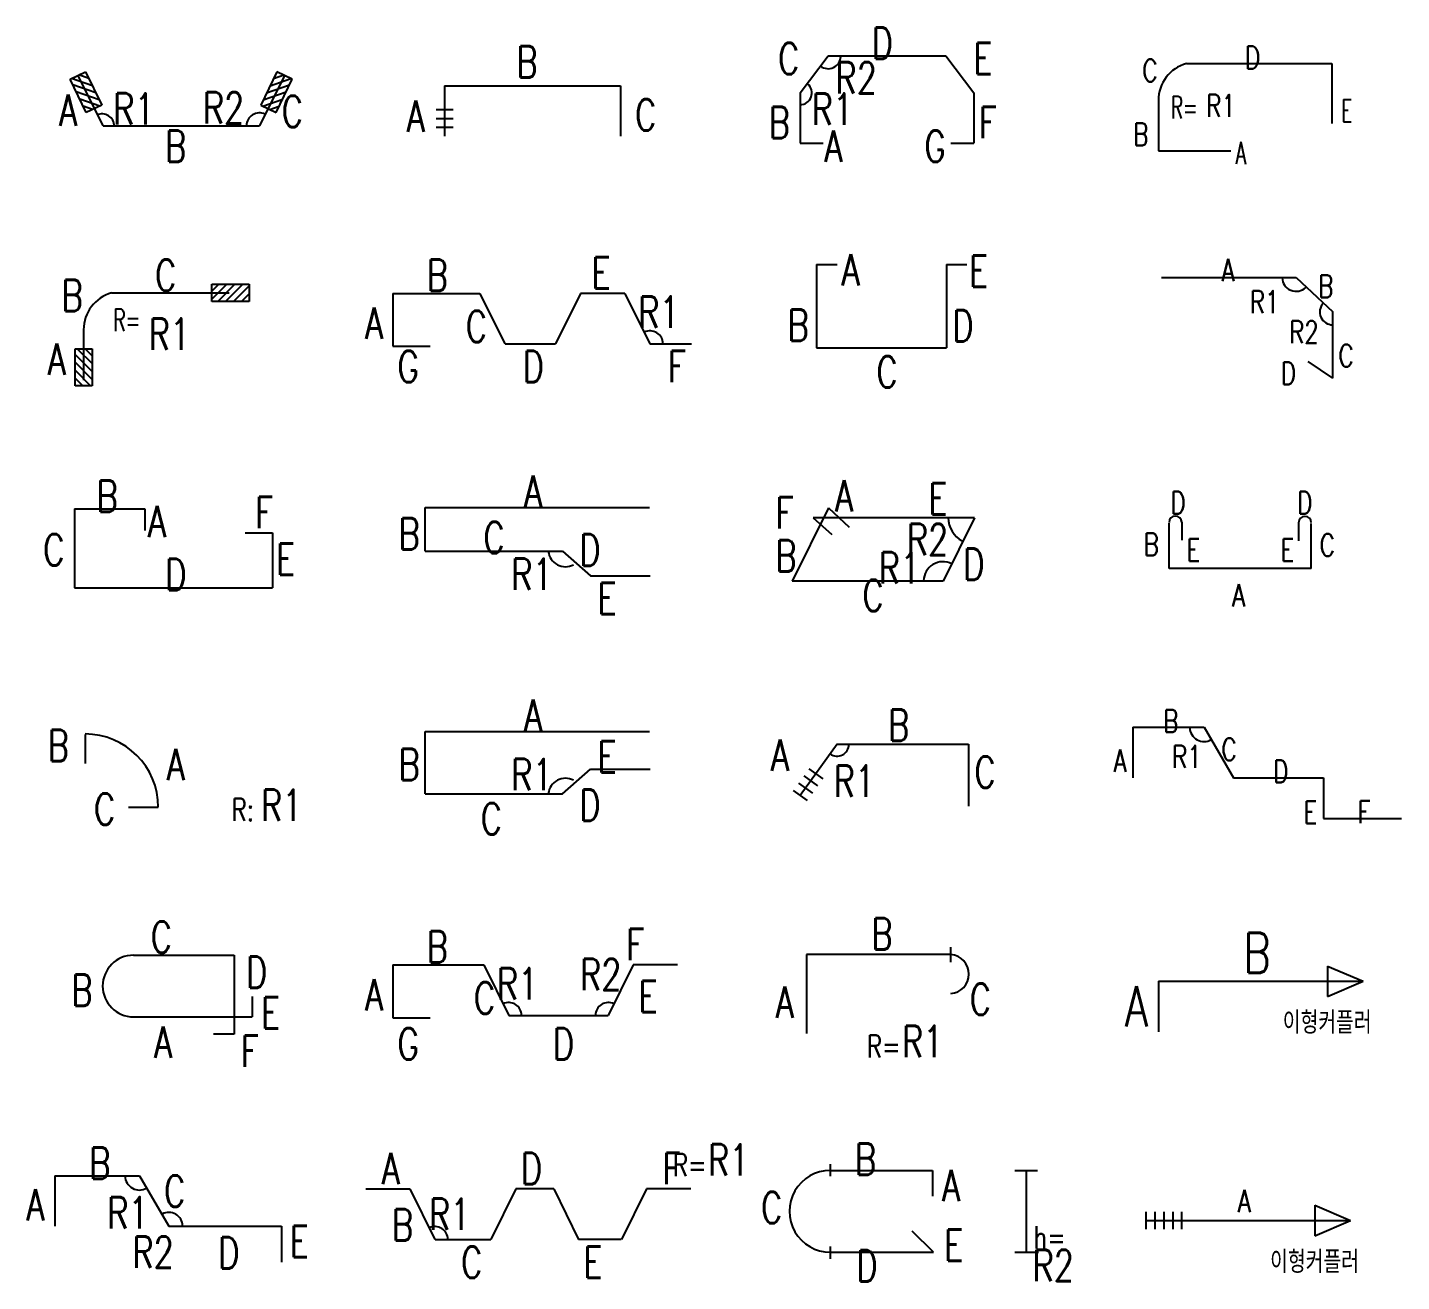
# Model space of a CAD drawing. Header units: millimetres. Extents: x -0.4 to 11.6, y -0.2 to 49.8.
# Drawn here: x 2.876 to 5.944, y 37.346 to 40.147 of the extents above; entities that cross this region are included whole.
import ezdxf
from ezdxf.enums import TextEntityAlignment as Align

# ---------------------------------------------------------------- set-up
doc = ezdxf.new("R2010")
doc.units = ezdxf.units.MM
doc.layers.add('SHOP', color=2, linetype='Continuous')
doc.layers.add('TEXTSHOP', color=3, linetype='Continuous')
doc.styles.add('ROMANS', font='romans.shx', dxfattribs={"width": 0.75, "bigfont": 'whgtxt.shx'})

# ---------------------------------------------------------------- blocks, each defined once
blk = doc.blocks.new('SSBAR_SHP_476')
at = {"color": 2}
blk.add_line((0.2432, -0.0304), (0.2432, -0.1113), dxfattribs=at)
at = {"color": 0}
for centre, radius, start, end in [((-0.0742, 0.0821), 0.032, 181.1755, 300.1299), ((-0.0084, -0.0304), 0.0306, 0.6019, 118.6407)]:
    blk.add_arc(centre, radius, start, end, dxfattribs=at)
at = {"layer": 'SHOP', "color": 2}
for p, q in [((-0.2629, 0.0821), (-0.0742, 0.0821)), ((-0.2629, 0.0821), (-0.2629, -0.0304)), ((-0.0742, 0.0821), (-0.0084, -0.0304)), ((-0.0084, -0.0304), (0.2432, -0.0304))]:
    blk.add_line(p, q, dxfattribs=at)
at = {"layer": 'TEXTSHOP', "color": 4, "style": 'ROMANS', "width": 0.75}
for tag, p in [('B', (-0.1624, 0.0752)), ('D', (0.1255, -0.1255))]:
    blk.add_attdef(tag, text='', height=0.07, dxfattribs=at).set_placement(p, align=Align.CENTER)
for tag, p in [('C', (-0.019, 0.0126)), ('E', (0.2617, -0.1))]:
    blk.add_attdef(tag, p, '', height=0.07, dxfattribs=at)
for tag, p in [('A', (-0.2858, -0.0177)), ('R1', (-0.0536, -0.0357)), ('R2', (0.0026, -0.1235))]:
    blk.add_attdef(tag, text='', height=0.07, dxfattribs=at).set_placement(p, align=Align.RIGHT)
blk = doc.blocks.new('SSBAR_SHP_477')
at = {"color": 2}
for p, q in [((-0.0873, 0.0746), (0.1373, 0.0746)), ((0.1373, 0.0746), (0.1373, -0.1015)), ((0.1777, -0.0176), (0.1777, -0.0632)), ((-0.0873, -0.0632), (0.1777, -0.0632)), ((0.1373, -0.1015), (0.0917, -0.1015))]:
    blk.add_line(p, q, dxfattribs=at)
blk.add_arc((-0.0873, 0.0057), 0.0689, 90, 270, dxfattribs=at)
at = {"layer": 'TEXTSHOP', "color": 4, "style": 'ROMANS', "width": 0.75}
for tag, p in [('C', (-0.0249, 0.0801)), ('A', (-0.021, -0.1548))]:
    blk.add_attdef(tag, text='', height=0.07, dxfattribs=at).set_placement(p, align=Align.CENTER)
for tag, p in [('D', (0.1639, 0.0015)), ('E', (0.1974, -0.0892)), ('F', (0.1522, -0.1746))]:
    blk.add_attdef(tag, p, '', height=0.07, dxfattribs=at)
blk.add_attdef('B', text='', height=0.07, dxfattribs=at).set_placement((-0.1786, -0.0385), align=Align.RIGHT)
blk = doc.blocks.new('SSBAR_SHP_478')
at = {"color": 40}
for p, q in [((-0.1954, 0.0676), (-0.1954, 0.0031)), ((-0.0982, -0.0948), (-0.032, -0.0948))]:
    blk.add_line(p, q, dxfattribs=at)
blk.add_arc((-0.1954, -0.0948), 0.1635, 0, 90, dxfattribs=at)
at = {"layer": 'TEXTSHOP', "color": 3, "style": 'ROMANS', "width": 0.75}
blk.add_text('R:', height=0.05, dxfattribs=at).set_placement((0.1319, -0.1255))
at = {"layer": 'TEXTSHOP', "color": 4, "style": 'ROMANS', "width": 0.75}
for tag, p in [('B', (-0.2317, 0.0079)), ('C', (-0.1283, -0.1339))]:
    blk.add_attdef(tag, text='', height=0.07, dxfattribs=at).set_placement(p, align=Align.RIGHT)
for tag, p in [('A', (-0.013, -0.0348)), ('R1', (0.1975, -0.1255))]:
    blk.add_attdef(tag, p, '', height=0.07, dxfattribs=at)
blk = doc.blocks.new('SSBAR_SHP_479')
at = {"color": 2}
for p, q in [((-0.2193, 0.0719), (-0.0621, 0.0719)), ((-0.0621, 0.0719), (-0.0621, 0.0232)), ((0.1617, 0.0179), (0.2232, 0.0179))]:
    blk.add_line(p, q, dxfattribs=at)
at = {"layer": 'SHOP', "color": 2}
for p, q in [((-0.2193, 0.0719), (-0.2193, -0.1052)), ((0.2232, 0.0179), (0.2232, -0.1052)), ((-0.2193, -0.1052), (0.2232, -0.1052))]:
    blk.add_line(p, q, dxfattribs=at)
at = {"layer": 'TEXTSHOP', "color": 4, "style": 'ROMANS', "width": 0.75}
for tag, p in [('B', (-0.1461, 0.0649)), ('D', (0.0073, -0.1104))]:
    blk.add_attdef(tag, text='', height=0.07, dxfattribs=at).set_placement(p, align=Align.CENTER)
for tag, p in [('F', (0.1842, 0.0281)), ('A', (-0.055, 0.0084)), ('E', (0.2312, -0.076))]:
    blk.add_attdef(tag, p, '', height=0.07, dxfattribs=at)
blk.add_attdef('C', text='', height=0.07, dxfattribs=at).set_placement((-0.2416, -0.0548), align=Align.RIGHT)
blk = doc.blocks.new('SSBAR_SHP_480')
at = {"color": 40}
for p, q in [((0.0879, 0.0348), (0.0879, 0.0731)), ((0.0879, 0.0731), (0.1708, 0.0731)), ((0.0879, 0.0397), (0.1213, 0.0731)), ((0.0879, 0.0574), (0.1036, 0.0731)), ((0.1007, 0.0348), (0.139, 0.0731)), ((0.1183, 0.0348), (0.1567, 0.0731)), ((0.136, 0.0348), (0.1708, 0.0696)), ((0.1708, 0.0731), (0.1708, 0.0348)), ((0.1708, 0.0348), (0.0879, 0.0348)), ((0.1537, 0.0348), (0.1708, 0.0519)), ((-0.2178, -0.0708), (-0.1795, -0.0708)), ((-0.2178, -0.1537), (-0.2178, -0.0708)), ((-0.2178, -0.0835), (-0.1795, -0.1219)), ((-0.2129, -0.0708), (-0.1795, -0.1042)), ((-0.1952, -0.0708), (-0.1795, -0.0865)), ((-0.1795, -0.0708), (-0.1795, -0.1537)), ((-0.2178, -0.1012), (-0.1795, -0.1395)), ((-0.2178, -0.1189), (-0.183, -0.1537)), ((-0.2178, -0.1366), (-0.2007, -0.1537)), ((-0.1795, -0.1537), (-0.2178, -0.1537))]:
    blk.add_line(p, q, dxfattribs=at)
blk.add_arc((-0.1129, -0.0286), 0.0858, 105.7649, 180, dxfattribs=at)
at = {"layer": 'SHOP', "color": 2}
for p, q in [((-0.1362, 0.054), (0.1263, 0.054)), ((-0.1986, -0.0286), (-0.1986, -0.1411))]:
    blk.add_line(p, q, dxfattribs=at)
at = {"layer": 'TEXTSHOP', "color": 3, "style": 'ROMANS', "width": 0.6}
blk.add_text('R=', height=0.05, dxfattribs=at).set_placement((-0.1021, -0.032), align=Align.CENTER)
at = {"layer": 'TEXTSHOP', "color": 4, "style": 'ROMANS', "width": 0.75}
blk.add_attdef('C', text='', height=0.07, dxfattribs=at).set_placement((-0.0153, 0.0581), align=Align.CENTER)
at = {"layer": 'TEXTSHOP', "color": 30, "true_color": 0xf8991e, "style": 'ROMANS', "width": 0.75}
for tag, p in [('T2', (0.1265, 0.0807)), ('O2', (0.2094, 0.0807))]:
    blk.add_attdef(tag, text='', height=0.05, dxfattribs=at).set_placement(p, align=Align.CENTER)
at = {"layer": 'TEXTSHOP', "color": 4, "style": 'ROMANS', "width": 0.75}
for tag, p in [('B', (-0.2006, 0.0132)), ('A', (-0.2382, -0.1294))]:
    blk.add_attdef(tag, text='', height=0.07, dxfattribs=at).set_placement(p, align=Align.RIGHT)
blk.add_attdef('R1', (-0.0532, -0.0507), '', height=0.07, dxfattribs=at)
at = {"layer": 'TEXTSHOP', "color": 30, "true_color": 0xf8991e, "style": 'ROMANS', "width": 0.75}
blk.add_attdef('COUPLER2', text='', height=0.05, dxfattribs=at).set_placement((0.2221, 0.0272), align=Align.TOP_CENTER)
for tag, p in [('T1', (-0.1725, -0.0704)), ('O1', (-0.1725, -0.1294))]:
    blk.add_attdef(tag, text='', height=0.05, dxfattribs=at).set_placement(p, align=Align.MIDDLE_LEFT)
blk.add_attdef('COUPLER1', text='', height=0.05, dxfattribs=at).set_placement((-0.0756, -0.1894), align=Align.MIDDLE_RIGHT)
blk = doc.blocks.new('SSBAR_SHP_481')
at = {"color": 40}
for p, q in [((-0.2287, 0.0313), (-0.1942, 0.0479)), ((-0.1928, -0.0434), (-0.2287, 0.0313)), ((-0.1791, 0.0166), (-0.2256, 0.0329)), ((-0.1868, 0.0325), (-0.2097, 0.0405)), ((-0.1942, 0.0479), (-0.1583, -0.0268)), ((0.2327, 0.0479), (0.1968, -0.0268)), ((0.2177, 0.0166), (0.2641, 0.0329)), ((0.2253, 0.0325), (0.2482, 0.0405)), ((0.2313, -0.0434), (0.2673, 0.0313)), ((0.2673, 0.0313), (0.2327, 0.0479)), ((-0.1715, 0.0006), (-0.2226, 0.0186)), ((-0.1638, -0.0153), (-0.215, 0.0026)), ((0.2023, -0.0153), (0.2535, 0.0026)), ((0.21, 0.0006), (0.2611, 0.0186)), ((-0.1627, -0.0289), (-0.2073, -0.0133)), ((-0.1786, -0.0366), (-0.1996, -0.0292)), ((-0.1583, -0.0268), (-0.1928, -0.0434)), ((0.1968, -0.0268), (0.2313, -0.0434)), ((0.2012, -0.0289), (0.2458, -0.0133)), ((0.2171, -0.0366), (0.2382, -0.0292))]:
    blk.add_line(p, q, dxfattribs=at)
at = {"color": 0}
for centre, radius, start, end in [((-0.1572, -0.0729), 0.0266, 357.6156, 116.5795), ((0.1938, -0.0729), 0.0288, 63.8676, 180.0531)]:
    blk.add_arc(centre, radius, start, end, dxfattribs=at)
at = {"layer": 'SHOP', "color": 2}
for p, q in [((-0.2115, 0.0396), (-0.1557, -0.0729)), ((0.2496, 0.0396), (0.1938, -0.0729)), ((-0.1553, -0.0729), (0.1938, -0.0729))]:
    blk.add_line(p, q, dxfattribs=at)
at = {"layer": 'TEXTSHOP', "color": 30, "true_color": 0xf8991e, "style": 'ROMANS', "width": 0.75}
for tag, p in [('COUPLER1', (-0.2271, 0.0917)), ('COUPLER2', (0.2668, 0.0917))]:
    blk.add_attdef(tag, text='', height=0.05, dxfattribs=at).set_placement(p, align=Align.BOTTOM_CENTER)
for tag, p in [('O1', (-0.2936, 0.0585)), ('O2', (0.2757, 0.0596)), ('T1', (-0.2936, -0.0071)), ('T2', (0.2757, -0.006))]:
    blk.add_attdef(tag, text='', height=0.05, dxfattribs=at).set_placement(p, align=Align.MIDDLE_LEFT)
at = {"layer": 'TEXTSHOP', "color": 4, "style": 'ROMANS', "width": 0.75}
for tag, p in [('R2', (0.16, -0.068)), ('A', (-0.2128, -0.1071))]:
    blk.add_attdef(tag, text='', height=0.07, dxfattribs=at).set_placement(p, align=Align.RIGHT)
for tag, p in [('R1', (-0.1326, -0.0702)), ('C', (0.2439, -0.1095))]:
    blk.add_attdef(tag, p, '', height=0.07, dxfattribs=at)
blk.add_attdef('B', text='', height=0.07, dxfattribs=at).set_placement((0.0068, -0.1536), align=Align.CENTER)
blk = doc.blocks.new('SSBAR_SHP_576')
at = {"color": 0}
blk.add_arc((-0.2142, -0.0602), 0.0288, 359.9469, 116.1324, dxfattribs=at)
at = {"layer": 'SHOP', "color": 2}
for p, q in [((-0.3688, 0.0524), (-0.2699, 0.0524)), ((-0.2699, 0.0524), (-0.2142, -0.0602)), ((-0.0337, 0.0524), (-0.0894, -0.0602)), ((0.051, 0.0524), (-0.0337, 0.0524)), ((0.051, 0.0524), (0.1067, -0.0602)), ((0.258, 0.0524), (0.2022, -0.0602)), ((0.3569, 0.0524), (0.258, 0.0524)), ((-0.2137, -0.0602), (-0.0894, -0.0602)), ((0.2018, -0.0602), (0.1067, -0.0602))]:
    blk.add_line(p, q, dxfattribs=at)
at = {"layer": 'TEXTSHOP', "color": 4, "style": 'ROMANS', "width": 0.75}
for tag, p in [('A', (-0.3127, 0.063)), ('D', (0.0015, 0.063)), ('C', (-0.1322, -0.1462)), ('E', (0.139, -0.1462))]:
    blk.add_attdef(tag, text='', height=0.07, dxfattribs=at).set_placement(p, align=Align.CENTER)
for tag, p in [('F', (0.3344, 0.063)), ('B', (-0.263, -0.0628))]:
    blk.add_attdef(tag, text='', height=0.07, dxfattribs=at).set_placement(p, align=Align.RIGHT)
blk.add_attdef('R1', (-0.2274, -0.039), '', height=0.07, dxfattribs=at)
blk = doc.blocks.new('SSBAR_SHP_577')
at = {"color": 2}
for p, q in [((-0.3082, 0.0528), (-0.3082, -0.0654)), ((-0.3082, -0.0654), (-0.2248, -0.0654))]:
    blk.add_line(p, q, dxfattribs=at)
at = {"color": 0}
for centre, start, end in [((-0.0495, -0.0598), 359.9469, 116.1324), ((0.173, -0.0598), 63.8676, 180.0531)]:
    blk.add_arc(centre, 0.0288, start, end, dxfattribs=at)
at = {"layer": 'SHOP', "color": 2}
for p, q in [((-0.3082, 0.0528), (-0.1052, 0.0528)), ((-0.1052, 0.0528), (-0.0495, -0.0598)), ((0.2288, 0.0528), (0.173, -0.0598)), ((0.3277, 0.0528), (0.2288, 0.0528)), ((-0.049, -0.0598), (0.173, -0.0598))]:
    blk.add_line(p, q, dxfattribs=at)
at = {"layer": 'TEXTSHOP', "color": 4, "style": 'ROMANS', "width": 0.75}
for tag, p in [('B', (-0.2089, 0.0584)), ('D', (0.0729, -0.1585))]:
    blk.add_attdef(tag, text='', height=0.07, dxfattribs=at).set_placement(p, align=Align.CENTER)
for tag, p in [('F', (0.213, 0.0633)), ('R1', (-0.0758, -0.0242)), ('E', (0.2405, -0.053)), ('G', (-0.2976, -0.1585))]:
    blk.add_attdef(tag, p, '', height=0.07, dxfattribs=at)
for tag, p in [('R2', (0.2023, -0.0038)), ('A', (-0.3298, -0.0488)), ('C', (-0.0798, -0.056))]:
    blk.add_attdef(tag, text='', height=0.07, dxfattribs=at).set_placement(p, align=Align.RIGHT)
blk = doc.blocks.new('SSBAR_SHP_578')
at = {"color": 2}
blk.add_line((-0.2357, 0.0743), (0.2652, 0.0743), dxfattribs=at)
at = {"color": 0}
blk.add_arc((0.0773, -0.0688), 0.0385, 62.0963, 173.8293, dxfattribs=at)
at = {"layer": 'SHOP', "color": 2}
for p, q in [((-0.2357, -0.0653), (-0.2357, 0.0743)), ((0.071, -0.0653), (0.1333, -0.0098)), ((0.1333, -0.0098), (0.2662, -0.0098)), ((-0.2357, -0.0653), (0.071, -0.0653))]:
    blk.add_line(p, q, dxfattribs=at)
at = {"layer": 'TEXTSHOP', "color": 4, "style": 'ROMANS', "width": 0.75}
for tag, p in [('A', (0.0052, 0.0758)), ('C', (-0.0881, -0.1556))]:
    blk.add_attdef(tag, text='', height=0.07, dxfattribs=at).set_placement(p, align=Align.CENTER)
for tag, p in [('B', (-0.2481, -0.0342)), ('R1', (0.0485, -0.057))]:
    blk.add_attdef(tag, text='', height=0.07, dxfattribs=at).set_placement(p, align=Align.RIGHT)
for tag, p in [('E', (0.1489, -0.0171)), ('D', (0.1083, -0.1252))]:
    blk.add_attdef(tag, p, '', height=0.07, dxfattribs=at)
blk = doc.blocks.new('SSBAR_SHP_579')
at = {"color": 2}
blk.add_line((-0.2357, 0.0743), (0.2652, 0.0743), dxfattribs=at)
at = {"color": 0}
blk.add_arc((0.0773, -0.0192), 0.0385, 186.1707, 297.9037, dxfattribs=at)
at = {"layer": 'SHOP', "color": 2}
for p, q in [((-0.2357, -0.0227), (-0.2357, 0.0743)), ((-0.2357, -0.0227), (0.071, -0.0227)), ((0.071, -0.0227), (0.1333, -0.0781)), ((0.1333, -0.0781), (0.2662, -0.0781))]:
    blk.add_line(p, q, dxfattribs=at)
at = {"layer": 'TEXTSHOP', "color": 4, "style": 'ROMANS', "width": 0.75}
for tag, p in [('A', (0.0052, 0.0758)), ('C', (-0.0824, -0.0277))]:
    blk.add_attdef(tag, text='', height=0.07, dxfattribs=at).set_placement(p, align=Align.CENTER)
for tag, p in [('B', (-0.2481, -0.0192)), ('R1', (0.0485, -0.1097))]:
    blk.add_attdef(tag, text='', height=0.07, dxfattribs=at).set_placement(p, align=Align.RIGHT)
for tag, p in [('D', (0.1083, -0.0554)), ('E', (0.1489, -0.1635))]:
    blk.add_attdef(tag, p, '', height=0.07, dxfattribs=at)
blk = doc.blocks.new('SSBAR_SHP_580')
at = {"color": 2}
for p, q in [((-0.3082, 0.0528), (-0.3082, -0.0654)), ((-0.3082, -0.0654), (-0.2248, -0.0654))]:
    blk.add_line(p, q, dxfattribs=at)
at = {"color": 0}
blk.add_arc((0.2662, -0.0598), 0.0288, 359.9469, 116.1324, dxfattribs=at)
at = {"layer": 'SHOP', "color": 2}
for p, q in [((-0.3082, 0.0528), (-0.1136, 0.0528)), ((-0.1136, 0.0528), (-0.0579, -0.0598)), ((0.1109, 0.0528), (0.0552, -0.0598)), ((0.2098, 0.0528), (0.1109, 0.0528)), ((0.2098, 0.0528), (0.2656, -0.0598)), ((-0.0574, -0.0598), (0.0552, -0.0598)), ((0.266, -0.0598), (0.3584, -0.0598))]:
    blk.add_line(p, q, dxfattribs=at)
at = {"layer": 'TEXTSHOP', "color": 4, "style": 'ROMANS', "width": 0.75}
for tag, p in [('B', (-0.2089, 0.0584)), ('E', (0.1569, 0.0633)), ('D', (0.0056, -0.1459))]:
    blk.add_attdef(tag, text='', height=0.07, dxfattribs=at).set_placement(p, align=Align.CENTER)
for tag, p in [('R1', (0.2399, -0.0242)), ('G', (-0.2976, -0.1459))]:
    blk.add_attdef(tag, p, '', height=0.07, dxfattribs=at)
for tag, p in [('A', (-0.3298, -0.0488)), ('C', (-0.098, -0.056)), ('F', (0.3465, -0.1459))]:
    blk.add_attdef(tag, text='', height=0.07, dxfattribs=at).set_placement(p, align=Align.RIGHT)
blk = doc.blocks.new('SSBAR_SHP_581')
at = {"color": 40}
for p, q in [((-0.2117, -0.0363), (-0.1734, -0.0363)), ((-0.2117, -0.0563), (-0.1734, -0.0563)), ((-0.2117, -0.0763), (-0.1734, -0.0763))]:
    blk.add_line(p, q, dxfattribs=at)
at = {"layer": 'SHOP', "color": 2}
for p, q in [((-0.1925, 0.0163), (0.2002, 0.0163)), ((-0.1925, 0.0163), (-0.1925, -0.0963)), ((0.2002, 0.0163), (0.2002, -0.0963))]:
    blk.add_line(p, q, dxfattribs=at)
at = {"layer": 'TEXTSHOP', "color": 4, "style": 'ROMANS', "width": 0.75}
blk.add_attdef('B', text='', height=0.07, dxfattribs=at).set_placement((-0.0086, 0.0349), align=Align.CENTER)
blk.add_attdef('A', text='', height=0.07, dxfattribs=at).set_placement((-0.2367, -0.0868), align=Align.RIGHT)
blk.add_attdef('C', (0.2327, -0.0835), '', height=0.07, dxfattribs=at)
at = {"layer": 'TEXTSHOP', "color": 30, "true_color": 0xf8991e, "style": 'ROMANS', "width": 0.75}
blk.add_attdef('COUPLER1', text='', height=0.05, dxfattribs=at).set_placement((-0.1925, -0.1163), align=Align.TOP_CENTER)
blk = doc.blocks.new('SSBAR_SHP_676')
at = {"color": 40}
for p, q in [((-0.1314, 0.108), (-0.1314, 0.0807)), ((-0.1314, 0.0938), (0.0971, 0.0938)), ((0.0971, 0.0938), (0.0971, 0.0361)), ((0.2807, 0.0938), (0.3316, 0.0938)), ((0.3071, -0.0886), (0.3071, 0.0938)), ((0.0991, -0.0886), (0.0512, -0.0417)), ((-0.1314, -0.0761), (-0.1314, -0.1034)), ((-0.1314, -0.0886), (0.0991, -0.0886)), ((0.2807, -0.0886), (0.3336, -0.0886))]:
    blk.add_line(p, q, dxfattribs=at)
at = {"color": 2}
blk.add_arc((-0.1314, 0.0026), 0.0912, 90, 270.0005, dxfattribs=at)
at = {"layer": 'TEXTSHOP', "color": 3, "style": 'ROMANS', "width": 0.75}
for s, p in [('R=', (-0.4826, 0.0812)), ('h=', (0.3223, -0.0808))]:
    blk.add_text(s, height=0.05, dxfattribs=at).set_placement(p)
at = {"layer": 'TEXTSHOP', "color": 4, "style": 'ROMANS', "width": 0.75}
for tag, p in [('B', (-0.0764, 0.0843)), ('R1', (-0.4045, 0.0822)), ('A', (0.1185, 0.0249)), ('E', (0.1232, -0.1079)), ('D', (-0.073, -0.1543))]:
    blk.add_attdef(tag, p, '', height=0.07, dxfattribs=at)
for tag, p in [('C', (-0.2387, -0.024)), ('R2', (0.4126, -0.1534))]:
    blk.add_attdef(tag, text='', height=0.07, dxfattribs=at).set_placement(p, align=Align.RIGHT)
blk = doc.blocks.new('SSBAR_SHP_677')
at = {"color": 40}
for p, q in [((0.138, 0.0587), (0.138, 0.0929)), ((0.138, 0.0758), (-0.1847, 0.0758)), ((-0.1847, 0.0758), (-0.1847, -0.1005))]:
    blk.add_line(p, q, dxfattribs=at)
blk.add_arc((0.1347, 0.0324), 0.0436, 273.8641, 85.5598, dxfattribs=at)
at = {"layer": 'TEXTSHOP', "color": 3, "style": 'ROMANS', "width": 0.75}
blk.add_text('R=', height=0.05, dxfattribs=at).set_placement((-0.0495, -0.1541))
at = {"layer": 'TEXTSHOP', "color": 4, "style": 'ROMANS', "width": 0.75}
blk.add_attdef('B', text='', height=0.07, dxfattribs=at).set_placement((-0.0161, 0.0871), align=Align.CENTER)
blk.add_attdef('A', text='', height=0.07, dxfattribs=at).set_placement((-0.2126, -0.0656), align=Align.RIGHT)
for tag, p in [('C', (0.1802, -0.0589)), ('R1', (0.0287, -0.1531))]:
    blk.add_attdef(tag, p, '', height=0.07, dxfattribs=at)
blk = doc.blocks.new('SSBAR_SHP_678')
at = {"color": 2}
blk.add_line((0.177, 0.0456), (0.177, -0.0928), dxfattribs=at)
at = {"color": 40}
for p, q in [((-0.1907, -0.025), (-0.1597, -0.0474)), ((-0.179, -0.0088), (-0.148, -0.0312)), ((-0.2142, -0.0574), (-0.1831, -0.0799)), ((-0.2025, -0.0412), (-0.1714, -0.0636))]:
    blk.add_line(p, q, dxfattribs=at)
at = {"color": 0}
blk.add_arc((-0.1161, 0.0456), 0.0264, 233.808, 0, dxfattribs=at)
at = {"layer": 'SHOP', "color": 2}
for q in [(-0.1986, -0.0686), (0.177, 0.0456)]:
    blk.add_line((-0.1161, 0.0456), q, dxfattribs=at)
at = {"layer": 'TEXTSHOP', "color": 4, "style": 'ROMANS', "width": 0.75}
blk.add_attdef('B', text='', height=0.07, dxfattribs=at).set_placement((0.0214, 0.0537), align=Align.CENTER)
blk.add_attdef('A', text='', height=0.07, dxfattribs=at).set_placement((-0.2234, -0.0136), align=Align.RIGHT)
for tag, p in [('C', (0.1904, -0.0513)), ('R1', (-0.1238, -0.0714))]:
    blk.add_attdef(tag, p, '', height=0.07, dxfattribs=at)
at = {"layer": 'TEXTSHOP', "color": 30, "true_color": 0xf8991e, "style": 'ROMANS', "width": 0.75}
blk.add_attdef('COUPLER1', text='', height=0.05, dxfattribs=at).set_placement((-0.1986, -0.0886), align=Align.TOP_CENTER)
blk = doc.blocks.new('SSBAR_SHP_679')
at = {"color": 2}
for p, q in [((-0.1352, 0.0737), (-0.2165, -0.0899)), ((-0.1352, 0.0737), (-0.0893, 0.0306)), ((0.1909, 0.0518), (-0.1693, 0.0518)), ((-0.1693, 0.0518), (-0.1277, 0.0144)), ((0.1909, 0.0518), (0.1205, -0.0899)), ((0.1205, -0.0899), (-0.2165, -0.0899))]:
    blk.add_line(p, q, dxfattribs=at)
at = {"color": 0}
for centre, radius, start, end in [((0.1909, 0.0518), 0.0588, 180, 242.0409), ((0.1205, -0.0899), 0.0434, 63.7725, 178.8922)]:
    blk.add_arc(centre, radius, start, end, dxfattribs=at)
at = {"layer": 'TEXTSHOP', "color": 4, "style": 'ROMANS', "width": 0.75}
for tag, p in [('A', (-0.1204, 0.0654)), ('D', (0.1655, -0.0871))]:
    blk.add_attdef(tag, p, '', height=0.07, dxfattribs=at)
for tag, p in [('E', (0.1089, 0.0591)), ('C', (-0.036, -0.1569))]:
    blk.add_attdef(tag, text='', height=0.07, dxfattribs=at).set_placement(p, align=Align.CENTER)
for tag, p in [('F', (-0.2131, 0.0275)), ('R2', (0.132, -0.0321)), ('B', (-0.2064, -0.0687)), ('R1', (0.0692, -0.0956))]:
    blk.add_attdef(tag, text='', height=0.07, dxfattribs=at).set_placement(p, align=Align.RIGHT)
blk = doc.blocks.new('SSBAR_SHP_680')
at = {"color": 2}
for p, q in [((-0.1619, 0.1173), (-0.1163, 0.1173)), ((0.1281, 0.1173), (0.1737, 0.1173))]:
    blk.add_line(p, q, dxfattribs=at)
at = {"layer": 'SHOP', "color": 2}
for p, q in [((-0.1619, 0.1173), (-0.1619, -0.0687)), ((0.1281, 0.1173), (0.1281, -0.0687)), ((-0.1619, -0.0687), (0.1281, -0.0687))]:
    blk.add_line(p, q, dxfattribs=at)
at = {"layer": 'TEXTSHOP', "color": 4, "style": 'ROMANS', "width": 0.75}
for tag, p in [('A', (-0.106, 0.0707)), ('E', (0.1785, 0.0676)), ('D', (0.1413, -0.0547))]:
    blk.add_attdef(tag, p, '', height=0.07, dxfattribs=at)
blk.add_attdef('B', text='', height=0.07, dxfattribs=at).set_placement((-0.1794, -0.0529), align=Align.RIGHT)
blk.add_attdef('C', text='', height=0.07, dxfattribs=at).set_placement((-0.0046, -0.1577), align=Align.CENTER)
blk = doc.blocks.new('SSBAR_SHP_681')
at = {"color": 40}
for p, q in [((-0.1986, 0.0004), (-0.1362, 0.083)), ((0.1263, 0.083), (0.1888, 0.0004)), ((-0.1986, -0.1121), (-0.1473, -0.1121)), ((0.1375, -0.1121), (0.1888, -0.1121))]:
    blk.add_line(p, q, dxfattribs=at)
for centre, radius, start, end in [((-0.1362, 0.083), 0.0284, 232.594, 358.0458), ((-0.1986, 0.0004), 0.0261, 269.7628, 49.9065)]:
    blk.add_arc(centre, radius, start, end, dxfattribs=at)
at = {"layer": 'SHOP', "color": 2}
for p, q in [((-0.1362, 0.083), (0.1263, 0.083)), ((-0.1986, 0.0004), (-0.1986, -0.1121)), ((0.1888, 0.0004), (0.1888, -0.1121))]:
    blk.add_line(p, q, dxfattribs=at)
at = {"layer": 'TEXTSHOP', "color": 4, "style": 'ROMANS', "width": 0.75}
blk.add_attdef('D', text='', height=0.07, dxfattribs=at).set_placement((-0.0153, 0.0766), align=Align.CENTER)
for tag, p in [('C', (-0.2006, 0.0422)), ('B', (-0.2213, -0.1004)), ('G', (0.126, -0.1536))]:
    blk.add_attdef(tag, text='', height=0.07, dxfattribs=at).set_placement(p, align=Align.RIGHT)
for tag, p in [('E', (0.188, 0.0422)), ('R2', (-0.1197, -0.0007)), ('R1', (-0.1727, -0.0707)), ('F', (0.2001, -0.1004)), ('A', (-0.1443, -0.1536))]:
    blk.add_attdef(tag, p, '', height=0.07, dxfattribs=at)
blk = doc.blocks.new('SSBAR_SHP_776')
at = {"color": 40}
for p, q in [((-0.2268, 0.0011), (-0.2268, -0.0372)), ((-0.2068, 0.0011), (-0.2068, -0.0372)), ((-0.1868, 0.0011), (-0.1868, -0.0372)), ((-0.1668, 0.0011), (-0.1668, -0.0372)), ((-0.1468, 0.0011), (-0.1468, -0.0372)), ((0.1505, 0.016), (0.1505, -0.0523)), ((0.1505, 0.016), (0.2305, -0.0181)), ((0.1505, -0.0523), (0.2305, -0.0181))]:
    blk.add_line(p, q, dxfattribs=at)
at = {"layer": 'SHOP', "color": 2}
blk.add_line((-0.2268, -0.0181), (0.2305, -0.0181), dxfattribs=at)
at = {"layer": 'TEXTSHOP', "color": 4, "style": 'ROMANS', "width": 0.75}
blk.add_text('이형커플러', height=0.05, dxfattribs=at).set_placement((0.0508, -0.1354))
blk.add_attdef('A', text='', height=0.05, dxfattribs=at).set_placement((-0.0068, 0.0005), align=Align.CENTER)
blk = doc.blocks.new('SSBAR_SHP_777')
at = {"color": 40}
for p, q in [((0.1786, 0.0504), (0.1786, -0.0179)), ((0.1786, 0.0504), (0.2586, 0.0163)), ((0.1786, -0.0179), (0.2586, 0.0163))]:
    blk.add_line(p, q, dxfattribs=at)
at = {"layer": 'SHOP', "color": 2}
for q in [(0.2586, 0.0163), (-0.1986, -0.0963)]:
    blk.add_line((-0.1986, 0.0163), q, dxfattribs=at)
at = {"layer": 'TEXTSHOP', "color": 4, "style": 'ROMANS', "width": 0.75}
blk.add_text('이형커플러', height=0.05, dxfattribs=at).set_placement((0.079, -0.101))
blk.add_attdef('B', text='', height=0.09, dxfattribs=at).set_placement((0.0214, 0.0349), align=Align.CENTER)
blk.add_attdef('A', text='', height=0.09, dxfattribs=at).set_placement((-0.2213, -0.0845), align=Align.RIGHT)
blk = doc.blocks.new('SSBAR_SHP_778')
at = {"color": 2}
for p, q in [((0.1699, -0.0289), (0.1699, -0.1203)), ((0.1699, -0.1203), (0.3442, -0.1203))]:
    blk.add_line(p, q, dxfattribs=at)
at = {"color": 0}
blk.add_arc((-0.0967, 0.0837), 0.032, 181.1755, 300.1299, dxfattribs=at)
at = {"layer": 'SHOP', "color": 2}
for p, q in [((-0.256, 0.0837), (-0.0967, 0.0837)), ((-0.256, 0.0837), (-0.256, -0.0289)), ((-0.0967, 0.0837), (-0.0309, -0.0289)), ((-0.0309, -0.0289), (0.1699, -0.0289))]:
    blk.add_line(p, q, dxfattribs=at)
at = {"layer": 'TEXTSHOP', "color": 4, "style": 'ROMANS', "width": 0.75}
blk.add_attdef('B', text='', height=0.05, dxfattribs=at).set_placement((-0.1708, 0.0728), align=Align.CENTER)
for tag, p in [('A', (-0.2695, -0.0161)), ('R1', (-0.1022, -0.007)), ('E', (0.1558, -0.1314))]:
    blk.add_attdef(tag, text='', height=0.05, dxfattribs=at).set_placement(p, align=Align.RIGHT)
for tag, p in [('C', (-0.0578, 0.0093)), ('D', (0.058, -0.0399)), ('F', (0.246, -0.1307))]:
    blk.add_attdef(tag, p, '', height=0.05, dxfattribs=at)
blk = doc.blocks.new('SSBAR_SHP_779')
at = {"color": 2}
for p, q in [((-0.1749, -0.0614), (-0.1749, 0.0398)), ((-0.1466, 0.0416), (-0.1466, 0.0013)), ((0.1144, 0.0405), (0.1144, 0.0003)), ((0.1427, -0.0614), (0.1427, 0.0391))]:
    blk.add_line(p, q, dxfattribs=at)
for centre in [(-0.1608, 0.0412), (0.1286, 0.0405)]:
    blk.add_arc(centre, 0.0142, 1.4681, 180, dxfattribs=at)
at = {"layer": 'SHOP', "color": 2}
blk.add_line((0.1427, -0.0614), (-0.1749, -0.0614), dxfattribs=at)
at = {"layer": 'TEXTSHOP', "color": 4, "style": 'ROMANS', "width": 0.75}
for tag, p in [('D', (-0.1549, 0.0603)), ('D', (0.1281, 0.0603)), ('A', (-0.0194, -0.1469))]:
    blk.add_attdef(tag, text='', height=0.05, dxfattribs=at).set_placement(p, align=Align.CENTER)
for tag, p in [('B', (-0.1977, -0.0329)), ('E', (0.1044, -0.0453))]:
    blk.add_attdef(tag, text='', height=0.05, dxfattribs=at).set_placement(p, align=Align.RIGHT)
for tag, p in [('E', (-0.136, -0.0453)), ('C', (0.1616, -0.0343))]:
    blk.add_attdef(tag, p, '', height=0.05, dxfattribs=at)
blk = doc.blocks.new('SSBAR_SHP_780')
at = {"color": 40}
blk.add_line((0.1909, -0.1368), (0.1355, -0.0996), dxfattribs=at)
for centre, radius, start, end in [((0.1088, 0.0885), 0.0312, 181.2484, 313.9531), ((0.1908, 0.0115), 0.0291, 137.9535, 270.032)]:
    blk.add_arc(centre, radius, start, end, dxfattribs=at)
at = {"layer": 'SHOP', "color": 2}
for p, q in [((-0.1921, 0.0885), (0.1088, 0.0885)), ((0.1088, 0.0885), (0.1908, 0.0115)), ((0.1909, -0.1368), (0.1908, 0.0115))]:
    blk.add_line(p, q, dxfattribs=at)
at = {"layer": 'TEXTSHOP', "color": 4, "style": 'ROMANS', "width": 0.75}
blk.add_attdef('A', text='', height=0.05, dxfattribs=at).set_placement((-0.043, 0.0801), align=Align.CENTER)
for tag, p in [('B', (0.1581, 0.0438)), ('C', (0.2034, -0.1112))]:
    blk.add_attdef(tag, p, '', height=0.05, dxfattribs=at)
for tag, p in [('R1', (0.0715, 0.0087)), ('R2', (0.1593, -0.0588)), ('D', (0.1086, -0.1506))]:
    blk.add_attdef(tag, text='', height=0.05, dxfattribs=at).set_placement(p, align=Align.RIGHT)
blk = doc.blocks.new('SSBAR_SHP_781')
at = {"color": 40}
for p, q in [((0.1883, 0.0662), (0.1883, -0.0677)), ((-0.1986, -0.1288), (-0.0373, -0.1288))]:
    blk.add_line(p, q, dxfattribs=at)
blk.add_arc((-0.1129, -0.0163), 0.0858, 105.7649, 180, dxfattribs=at)
at = {"layer": 'SHOP', "color": 2}
for p, q in [((-0.1362, 0.0662), (0.1883, 0.0662)), ((-0.1986, -0.0163), (-0.1986, -0.1288))]:
    blk.add_line(p, q, dxfattribs=at)
at = {"layer": 'TEXTSHOP', "color": 4, "style": 'ROMANS', "width": 0.6}
blk.add_text('R=', height=0.05, dxfattribs=at).set_placement((-0.1407, -0.0568), align=Align.CENTER)
at = {"layer": 'TEXTSHOP', "color": 4, "style": 'ROMANS', "width": 0.75}
blk.add_attdef('D', text='', height=0.05, dxfattribs=at).set_placement((0.0118, 0.0546), align=Align.CENTER)
for tag, p in [('C', (-0.2006, 0.0255)), ('B', (-0.2213, -0.1171))]:
    blk.add_attdef(tag, text='', height=0.05, dxfattribs=at).set_placement(p, align=Align.RIGHT)
at = {"layer": 'TEXTSHOP', "color": 4, "style": 'ROMANS'}
for tag, p, width in [('R1', (-0.0918, -0.0533), 0.75), ('E', (0.2098, -0.0642), 0.6), ('A', (-0.0264, -0.1585), 0.6)]:
    blk.add_attdef(tag, p, '', height=0.05, dxfattribs=dict(at, width=width))

msp = doc.modelspace()

# ---------------------------------------------------------------- block references
for name, p, values in [('SSBAR_SHP_681', (4.8, 40), {'G': 'G', 'A': 'A', 'R2': 'R2', 'R1': 'R1', 'E': 'E', 'F': 'F', 'C': 'C', 'D': 'D', 'B': 'B'}), ('SSBAR_SHP_581', (4, 40), {'C': 'C', 'B': 'B', 'A': 'A'}), ('SSBAR_SHP_781', (5.6, 40), {'B': 'B', 'D': 'D', 'C': 'C', 'R1': 'R1', 'E': 'E', 'A': 'A'}), ('SSBAR_SHP_580', (4, 39.5), {'F': 'F', 'G': 'G', 'E': 'E', 'R1': 'R1', 'C': 'C', 'D': 'D', 'B': 'B', 'A': 'A'}), ('SSBAR_SHP_680', (4.8, 39.5), {'D': 'D', 'B': 'B', 'A': 'A', 'E': 'E', 'C': 'C'}), ('SSBAR_SHP_780', (5.6, 39.5), {'A': 'A', 'C': 'C', 'B': 'B', 'R1': 'R1', 'R2': 'R2', 'D': 'D'}), ('SSBAR_SHP_479', (3.2, 39), {'A': 'A', 'F': 'F', 'B': 'B', 'C': 'C', 'E': 'E', 'D': 'D'}), ('SSBAR_SHP_579', (4, 39), {'E': 'E', 'D': 'D', 'R1': 'R1', 'A': 'A', 'C': 'C', 'B': 'B'}), ('SSBAR_SHP_679', (4.8, 39), {'E': 'E', 'A': 'A', 'F': 'F', 'C': 'C', 'R1': 'R1', 'D': 'D', 'B': 'B', 'R2': 'R2'}), ('SSBAR_SHP_578', (4, 38.5), {'A': 'A', 'C': 'C', 'E': 'E', 'D': 'D', 'R1': 'R1', 'B': 'B'}), ('SSBAR_SHP_678', (4.8, 38.5), {'C': 'C', 'R1': 'R1', 'B': 'B', 'A': 'A'}), ('SSBAR_SHP_778', (5.6, 38.5), {'A': 'A', 'B': 'B', 'D': 'D', 'C': 'C', 'R1': 'R1', 'E': 'E', 'F': 'F'}), ('SSBAR_SHP_478', (3.2, 38.5), {'R1': 'R1', 'C': 'C', 'A': 'A', 'B': 'B'}), ('SSBAR_SHP_477', (3.2, 38), {'F': 'F', 'E': 'E', 'C': 'C', 'B': 'B', 'D': 'D', 'A': 'A'}), ('SSBAR_SHP_677', (4.8, 38), {'B': 'B', 'A': 'A', 'C': 'C', 'R1': 'R1'}), ('SSBAR_SHP_577', (4, 38), {'G': 'G', 'F': 'F', 'R2': 'R2', 'R1': 'R1', 'E': 'E', 'C': 'C', 'D': 'D', 'B': 'B', 'A': 'A'}), ('SSBAR_SHP_777', (5.6, 38), {'A': 'A', 'B': 'B'}), ('SSBAR_SHP_676', (4.8, 37.5), {'E': 'E', 'A': 'A', 'R2': 'R2', 'R1': 'R1', 'B': 'B', 'D': 'D', 'C': 'C'}), ('SSBAR_SHP_476', (3.2, 37.5), {'R2': 'R2', 'E': 'E', 'R1': 'R1', 'C': 'C', 'D': 'D', 'B': 'B', 'A': 'A'}), ('SSBAR_SHP_576', (4, 37.5), {'F': 'F', 'E': 'E', 'R1': 'R1', 'D': 'D', 'C': 'C', 'B': 'B', 'A': 'A'}), ('SSBAR_SHP_776', (5.6, 37.5), {'A': 'A'})]:
    msp.add_blockref(name, p).add_auto_attribs(values)
ref = msp.add_blockref('SSBAR_SHP_481', (3.2, 40))
ref.add_attrib('R1', 'R1', (3.0674, 39.9298), dxfattribs={"layer": 'TEXTSHOP', "color": 4, "height": 0.07, "style": 'ROMANS', "width": 0.75})
ref.add_attrib('R2', 'R2', dxfattribs={"layer": 'TEXTSHOP', "color": 4, "height": 0.07, "style": 'ROMANS', "width": 0.75}).set_placement((3.36, 39.932), align=Align.RIGHT)
ref.add_attrib('B', 'B', dxfattribs={"layer": 'TEXTSHOP', "color": 4, "height": 0.07, "style": 'ROMANS', "width": 0.75}).set_placement((3.2068, 39.8464), align=Align.CENTER)
ref.add_attrib('C', 'C', (3.4439, 39.9243), dxfattribs={"layer": 'TEXTSHOP', "color": 4, "height": 0.07, "style": 'ROMANS', "width": 0.75})
ref.add_attrib('A', 'A', dxfattribs={"layer": 'TEXTSHOP', "color": 4, "height": 0.07, "style": 'ROMANS', "width": 0.75}).set_placement((2.9872, 39.9267), align=Align.RIGHT)
ref = msp.add_blockref('SSBAR_SHP_480', (3.2, 39.5))
ref.add_attrib('R1', 'R1', (3.1468, 39.427), dxfattribs={"layer": 'TEXTSHOP', "color": 4, "height": 0.07, "style": 'ROMANS', "width": 0.75})
ref.add_attrib('B', 'B', dxfattribs={"layer": 'TEXTSHOP', "color": 4, "height": 0.07, "style": 'ROMANS', "width": 0.75}).set_placement((2.9994, 39.5132), align=Align.RIGHT)
ref.add_attrib('C', 'C', dxfattribs={"layer": 'TEXTSHOP', "color": 4, "height": 0.07, "style": 'ROMANS', "width": 0.75}).set_placement((3.1847, 39.5581), align=Align.CENTER)
ref.add_attrib('A', 'A', dxfattribs={"layer": 'TEXTSHOP', "color": 4, "height": 0.07, "style": 'ROMANS', "width": 0.75}).set_placement((2.9618, 39.3706), align=Align.RIGHT)
ref = msp.add_blockref('SSBAR_SHP_779', (5.6, 39))
ref.add_attrib('C', 'C', (5.7616, 38.9657), dxfattribs={"layer": 'TEXTSHOP', "color": 4, "height": 0.05, "style": 'ROMANS', "width": 0.75})
ref.add_attrib('B', 'B', dxfattribs={"layer": 'TEXTSHOP', "color": 4, "height": 0.05, "style": 'ROMANS', "width": 0.75}).set_placement((5.4023, 38.9671), align=Align.RIGHT)
ref.add_attrib('A', 'A', dxfattribs={"layer": 'TEXTSHOP', "color": 4, "height": 0.05, "style": 'ROMANS', "width": 0.75}).set_placement((5.5806, 38.8531), align=Align.CENTER)
ref.add_attrib('E', 'E', dxfattribs={"layer": 'TEXTSHOP', "color": 4, "height": 0.05, "style": 'ROMANS', "width": 0.75}).set_placement((5.7044, 38.9547), align=Align.RIGHT)
ref.add_attrib('E', 'E', (5.464, 38.9547), dxfattribs={"layer": 'TEXTSHOP', "color": 4, "height": 0.05, "style": 'ROMANS', "width": 0.75})
ref.add_attrib('D', 'D', dxfattribs={"layer": 'TEXTSHOP', "color": 4, "height": 0.05, "style": 'ROMANS', "width": 0.75}).set_placement((5.7281, 39.0603), align=Align.CENTER)
ref.add_attrib('D', 'D', dxfattribs={"layer": 'TEXTSHOP', "color": 4, "height": 0.05, "style": 'ROMANS', "width": 0.75}).set_placement((5.4451, 39.0603), align=Align.CENTER)

doc.saveas('drawing.dxf')
